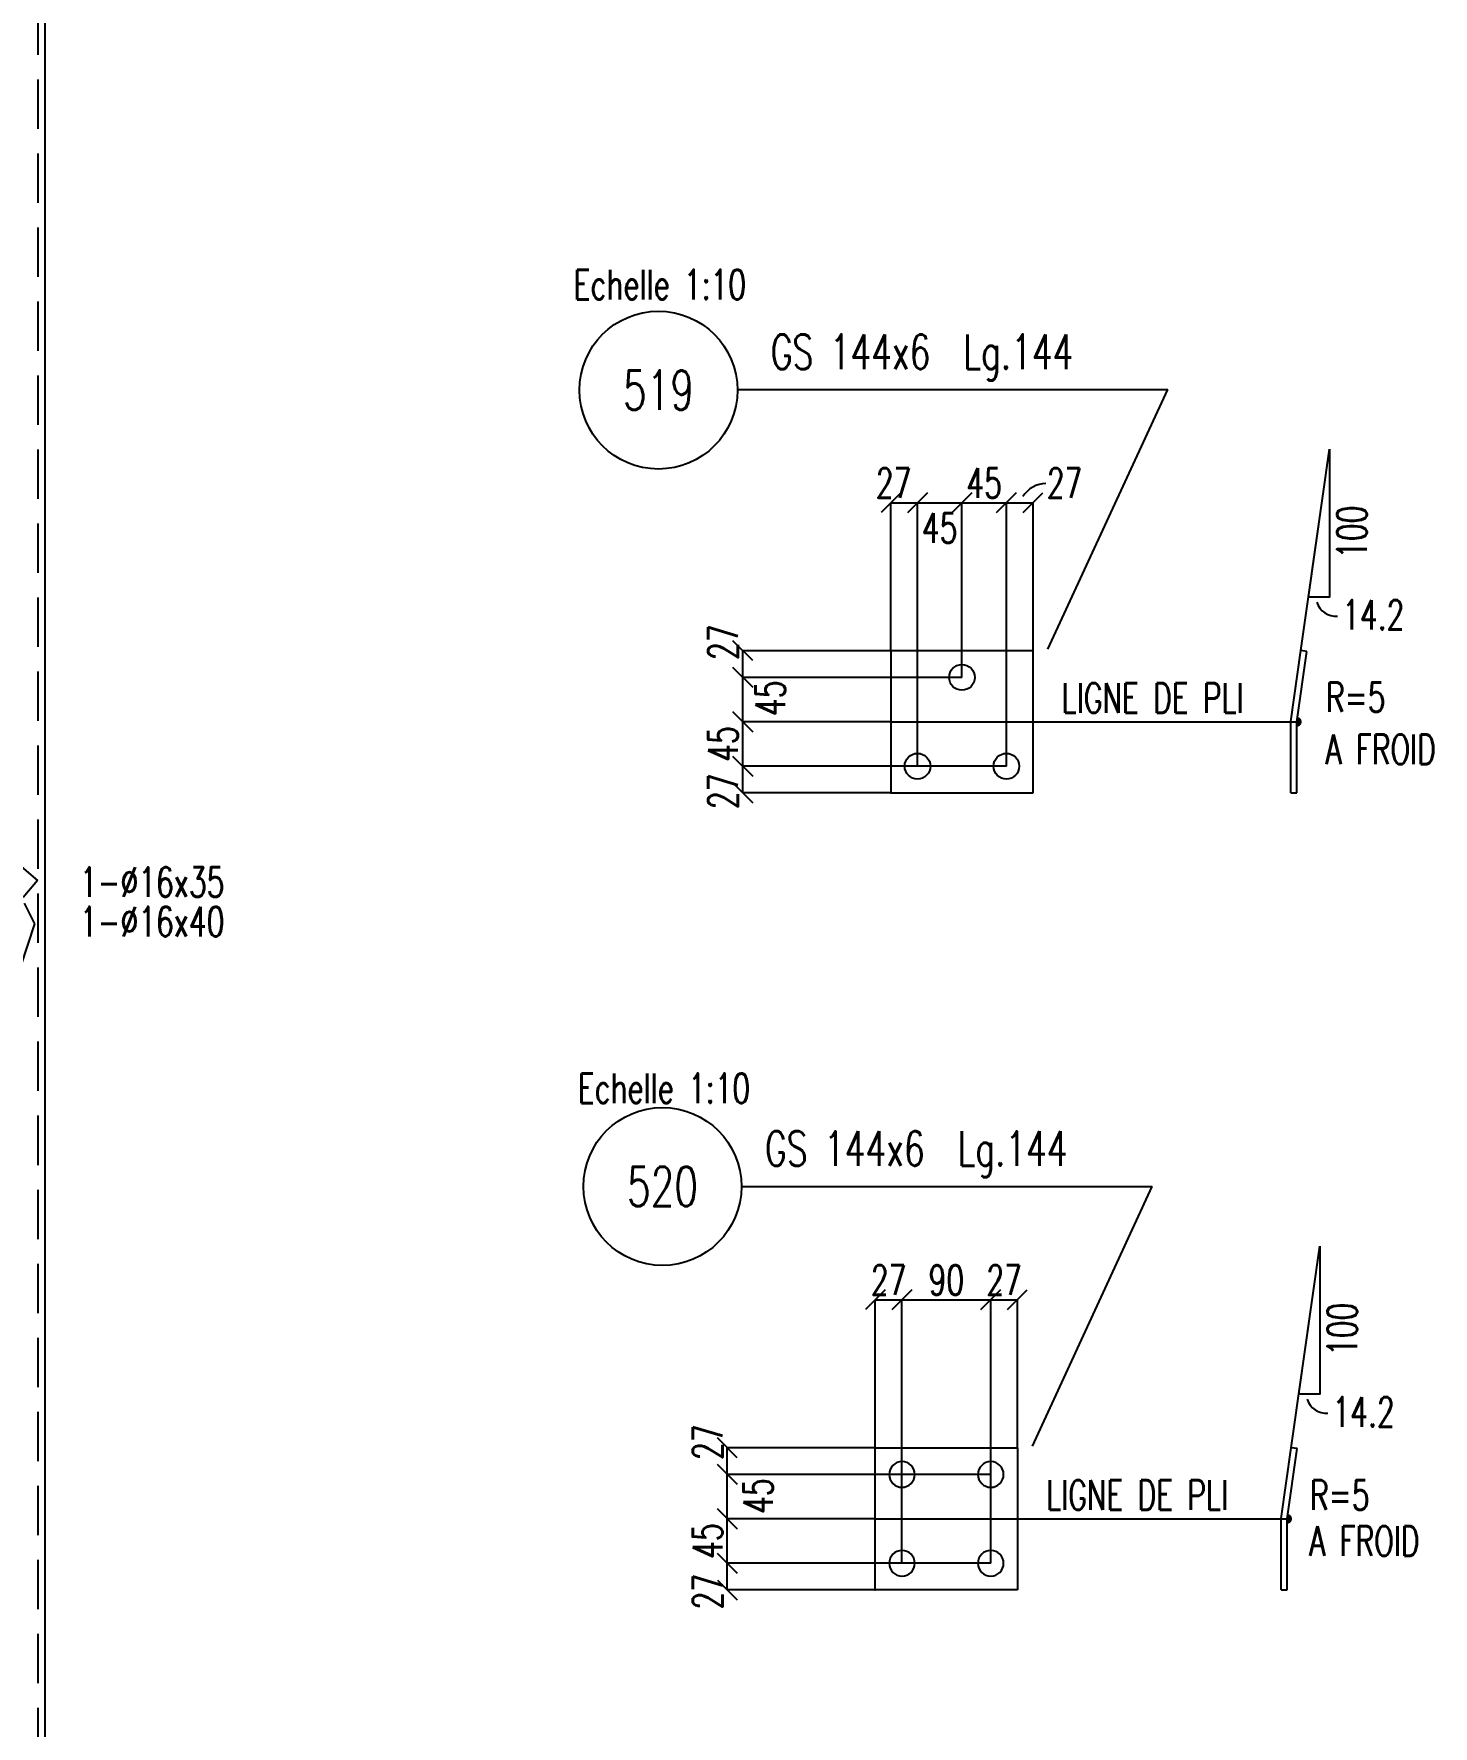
# Model space of a CAD drawing. Extents: x 142141 to 158361, y -163675 to -152190.
# Drawn here: x 152953 to 155789, y -160295 to -156865 of the extents above; entities that cross this region are included whole.
import ezdxf
from ezdxf.enums import TextEntityAlignment as Align

# ---------------------------------------------------------------- set-up
doc = ezdxf.new("R2010")
doc.units = 0
doc.header["$LTSCALE"] = 200
doc.header["$MEASUREMENT"] = 0
doc.linetypes.add('DASHED', pattern=[0.75, 0.5, -0.25])
doc.layers.get('0').update_dxf_attribs({"linetype": 'CONTINUOUS'})
doc.layers.get('DEFPOINTS').update_dxf_attribs({"linetype": 'CONTINUOUS'})
for name, color, linetype in [('ASSI', 3, 'CONTINUOUS'), ('BOLLINI_1', 7, 'CONTINUOUS'), ('FORI', 2, 'CONTINUOUS'), ('LINEA_ANG', 2, 'CONTINUOUS'), ('LINEE_PIASTRE', 2, 'CONTINUOUS'), ('LS', 7, 'CONTINUOUS'), ('PIASTRE', 5, 'CONTINUOUS'), ('PIEGA', 6, 'CONTINUOUS'), ('PIEGA_F_808_50', 7, 'CONTINUOUS'), ('SEZIONI', 6, 'CONTINUOUS'), ('TRAT-Y', 7, 'DASHED')]:
    doc.layers.add(name, color=color, linetype=linetype)
doc.styles.add('QUOTE', font='ROMANS8.SHX', dxfattribs={"width": 0.7})
doc.styles.add('RQL', font='ROMANS8.SHX', dxfattribs={"width": 0.7})
doc.styles.add('RS', font='ROMANS8.shx', dxfattribs={"width": 0.7})
doc.styles.get("Standard").update_dxf_attribs({"font": 'ROMANS8.SHX', "width": 0.7})
doc.dimstyles.new('TRATTO', dxfattribs={"dimscale": 0, "dimtxt": 60, "dimasz": 40, "dimexe": 0, "dimexo": 0, "dimgap": 10, "dimtad": 1, "dimrnd": 0.5, "dimdsep": 46, "dimtxsty": 'RS', "dimblk1": 'OBLIQUE', "dimblk2": 'OBLIQUE', "dimsah": 1, "dimcen": 0.09, "dimclrd": 2, "dimclre": 2, "dimclrt": 7, "dimadec": 0, "dimazin": 0, "dimtfac": 1, "dimtix": 1, "dimtmove": 2, "dimatfit": 3, "dimfxl": 1, "dimtolj": 1, "dimtzin": 0, "dimarcsym": 0})

# ---------------------------------------------------------------- blocks, each defined once
blk = doc.blocks.new('ASSE98')
blk.add_line((0, 0), (1, 0))
at = {"color": 7, "flags": 1}
for tag, p in [('LAV1', (3.07431, 6.82847)), ('LAV2', (3.07431, 6.49513)), ('LAV3', (3.07431, 6.1618)), ('LAV4', (3.07431, 5.82847)), ('LAV5', (3.07431, 5.49513)), ('LAV6', (3.07431, 5.1618)), ('LAV7', (3.07431, 4.82847)), ('LAV8', (3.07431, 4.49513)), ('LAV9', (3.07431, 4.1618)), ('LAV10', (3.07431, 3.82847))]:
    blk.add_attdef(tag, p, '', height=0.2, dxfattribs=at)
at = {"color": 7, "style": 'QUOTE', "width": 0.5, "flags": 1}
for tag, p in [('TI', (1.38308, 6.82731)), ('DI_S', (1.38308, 6.42178)), ('D_S', (1.38308, 6.02092)), ('E_S', (1.38308, 5.68065)), ('NFORI', (1.36454, 5.29792)), ('ALAR', (1.36349, 4.93246)), ('FAM', (1.3775, 4.54645)), ('ALA', (1.38308, 4.19257)), ('DISP2', (1.38308, 3.84971)), ('DISP1', (1.38308, 3.50686)), ('PINZAF', (1.38308, 3.164)), ('PINZAI', (1.38308, 2.82114)), ('TRP', (1.38308, 2.47829)), ('NP', (1.38308, 2.13543)), ('SV', (1.38308, 1.79257)), ('PESO', (1.38308, 1.44971)), ('QUA', (1.38308, 1.10686)), ('LUN', (1.38308, 0.764)), ('PROF', (1.38308, 0.42114)), ('POS', (1.38308, 0.07829))]:
    blk.add_attdef(tag, p, '', height=0.2, dxfattribs=at)
blk = doc.blocks.new('16')
blk.add_circle((0, 0), 1)
blk = doc.blocks.new('MRKR_98')
blk.add_point((0, 0))
at = {"color": 7, "style": 'QUOTE', "width": 0.5, "flags": 1}
for tag, p in [('TI', (3.7, 6.8)), ('NFORI', (3.7, 5.3)), ('AUX2', (3.7, 4.9)), ('FAM', (3.7, 4.5)), ('AUX1', (3.7, 4.2)), ('COMMESSA', (3.7, 3.8)), ('SPESSORE', (3.7, 2.5)), ('SV', (3.7, 1.8)), ('QUA', (3.7, 1.1)), ('DI_S', (3.7, 6.4)), ('D_S', (3.7, 6)), ('E_S', (3.7, 5.7)), ('MD', (3.7, 3.5)), ('MP', (3.7, 3.2)), ('LARGHEZZA', (3.7, 2.8)), ('NP', (3.7, 2.1)), ('PESO', (3.7, 1.4)), ('LUN', (3.7, 0.8)), ('PROF', (3.7, 0.4)), ('POS', (3.7, 0.1))]:
    blk.add_attdef(tag, p, '', height=0.2, dxfattribs=at)
at = {"color": 7, "flags": 1}
for tag, p in [('LAV1', (5.3, 6.9)), ('LAV2', (5.3, 6.5)), ('LAV3', (5.3, 6.2)), ('LAV4', (5.3, 5.9)), ('LAV5', (5.3, 5.5)), ('LAV6', (5.3, 5.2)), ('LAV7', (5.3, 4.9)), ('LAV8', (5.3, 4.5)), ('LAV9', (5.3, 4.2)), ('LAV10', (5.3, 3.9))]:
    blk.add_attdef(tag, p, '', height=0.2, dxfattribs=at)
blk = doc.blocks.new('_OBLIQUE')
at = {"color": 0, "linetype": 'ByBlock'}
blk.add_line((-0.5, -0.5), (0.5, 0.5), dxfattribs=at)
blk = doc.blocks.new('*D68')
at = {"layer": 'DEFPOINTS', "color": 0, "transparency": 16777216}
for p in [(154358.6, -159964.8), (154892.6, -159964.8), (154658.6, -160018.8)]:
    blk.add_point(p, dxfattribs=at)
at = {"layer": 'SEZIONI', "color": 2, "lineweight": -2, "transparency": 16777216}
for p, q in [((154892.6, -159964.8), (154358.6, -159964.8)), ((154358.6, -160018.8), (154358.6, -159964.8)), ((154658.6, -160018.8), (154358.6, -160018.8))]:
    blk.add_line(p, q, dxfattribs=at)
at = {"layer": 'SEZIONI', "color": 2, "lineweight": -2, "transparency": 16777216, "xscale": 40, "yscale": 40, "zscale": 40}
for p, rotation in [((154358.6, -159964.8), 90), ((154358.6, -160018.8), 270)]:
    blk.add_blockref('_OBLIQUE', p, dxfattribs=dict(at, rotation=rotation))
at = {"layer": 'SEZIONI', "color": 7, "transparency": 16777216, "insert": (154318.6, -160022.4), "char_height": 60, "attachment_point": 5, "rotation": 90, "style": 'RS'}
blk.add_mtext('\\A1;27', dxfattribs=at)
blk = doc.blocks.new('*D69')
at = {"layer": 'DEFPOINTS', "color": 0, "transparency": 16777216}
for p in [(154358.6, -159874.8), (154658.6, -159874.8), (154892.6, -159964.8)]:
    blk.add_point(p, dxfattribs=at)
at = {"layer": 'SEZIONI', "color": 2, "lineweight": -2, "transparency": 16777216}
for p, q in [((154658.6, -159874.8), (154358.6, -159874.8)), ((154358.6, -159964.8), (154358.6, -159874.8)), ((154892.6, -159964.8), (154358.6, -159964.8))]:
    blk.add_line(p, q, dxfattribs=at)
at = {"layer": 'SEZIONI', "color": 2, "lineweight": -2, "transparency": 16777216, "xscale": 40, "yscale": 40, "zscale": 40}
for p, rotation in [((154358.6, -159874.8), 90), ((154358.6, -159964.8), 270)]:
    blk.add_blockref('_OBLIQUE', p, dxfattribs=dict(at, rotation=rotation))
at = {"layer": 'SEZIONI', "color": 7, "transparency": 16777216, "insert": (154318.6, -159919.8), "char_height": 60, "attachment_point": 5, "rotation": 90, "style": 'RS'}
blk.add_mtext('\\A1;45', dxfattribs=at)
blk = doc.blocks.new('*D70')
at = {"layer": 'DEFPOINTS', "color": 0, "transparency": 16777216}
for p in [(154358.6, -159784.8), (154892.6, -159784.8), (154658.6, -159874.8)]:
    blk.add_point(p, dxfattribs=at)
at = {"layer": 'SEZIONI', "color": 2, "lineweight": -2, "transparency": 16777216}
for p, q in [((154892.6, -159784.8), (154358.6, -159784.8)), ((154358.6, -159874.8), (154358.6, -159784.8)), ((154658.6, -159874.8), (154358.6, -159874.8))]:
    blk.add_line(p, q, dxfattribs=at)
at = {"layer": 'SEZIONI', "color": 2, "lineweight": -2, "transparency": 16777216, "xscale": 40, "yscale": 40, "zscale": 40}
for p, rotation in [((154358.6, -159784.8), 90), ((154358.6, -159874.8), 270)]:
    blk.add_blockref('_OBLIQUE', p, dxfattribs=dict(at, rotation=rotation))
at = {"layer": 'SEZIONI', "color": 7, "transparency": 16777216, "insert": (154421.2, -159828.7), "char_height": 60, "attachment_point": 5, "rotation": 90, "style": 'RS'}
blk.add_mtext('\\A1;45', dxfattribs=at)
blk = doc.blocks.new('*D71')
at = {"layer": 'DEFPOINTS', "color": 0, "transparency": 16777216}
for p in [(154358.6, -159730.8), (154658.6, -159730.8), (154892.6, -159784.8)]:
    blk.add_point(p, dxfattribs=at)
at = {"layer": 'SEZIONI', "color": 2, "lineweight": -2, "transparency": 16777216}
for p, q in [((154658.6, -159730.8), (154358.6, -159730.8)), ((154358.6, -159784.8), (154358.6, -159730.8)), ((154892.6, -159784.8), (154358.6, -159784.8))]:
    blk.add_line(p, q, dxfattribs=at)
at = {"layer": 'SEZIONI', "color": 2, "lineweight": -2, "transparency": 16777216, "xscale": 40, "yscale": 40, "zscale": 40}
for p, rotation in [((154358.6, -159730.8), 90), ((154358.6, -159784.8), 270)]:
    blk.add_blockref('_OBLIQUE', p, dxfattribs=dict(at, rotation=rotation))
at = {"layer": 'SEZIONI', "color": 7, "transparency": 16777216, "insert": (154318.6, -159719.3), "char_height": 60, "attachment_point": 5, "rotation": 90, "style": 'RS'}
blk.add_mtext('\\A1;27', dxfattribs=at)
blk = doc.blocks.new('*D72')
at = {"layer": 'DEFPOINTS', "color": 0, "transparency": 16777216}
for p in [(154712.6, -159430.8), (154658.6, -159730.8), (154712.6, -159964.8)]:
    blk.add_point(p, dxfattribs=at)
at = {"layer": 'SEZIONI', "color": 2, "lineweight": -2, "transparency": 16777216}
for p, q in [((154658.6, -159730.8), (154658.6, -159430.8)), ((154658.6, -159430.8), (154712.6, -159430.8)), ((154712.6, -159964.8), (154712.6, -159430.8))]:
    blk.add_line(p, q, dxfattribs=at)
at = {"layer": 'SEZIONI', "color": 2, "lineweight": -2, "transparency": 16777216, "xscale": 40, "yscale": 40, "zscale": 40, "rotation": 180}
blk.add_blockref('_OBLIQUE', (154658.6, -159430.8), dxfattribs=at)
at = {"layer": 'SEZIONI', "color": 2, "lineweight": -2, "transparency": 16777216, "xscale": 40, "yscale": 40, "zscale": 40}
blk.add_blockref('_OBLIQUE', (154712.6, -159430.8), dxfattribs=at)
at = {"layer": 'SEZIONI', "color": 7, "transparency": 16777216, "insert": (154685.6, -159390.8), "char_height": 60, "attachment_point": 5, "style": 'RS'}
blk.add_mtext('\\A1;27', dxfattribs=at)
blk = doc.blocks.new('*D73')
at = {"layer": 'DEFPOINTS', "color": 0, "transparency": 16777216}
for p in [(154892.6, -159430.8), (154712.6, -159964.8), (154892.6, -159964.8)]:
    blk.add_point(p, dxfattribs=at)
at = {"layer": 'SEZIONI', "color": 2, "lineweight": -2, "transparency": 16777216}
for p, q in [((154712.6, -159964.8), (154712.6, -159430.8)), ((154712.6, -159430.8), (154892.6, -159430.8)), ((154892.6, -159964.8), (154892.6, -159430.8))]:
    blk.add_line(p, q, dxfattribs=at)
at = {"layer": 'SEZIONI', "color": 2, "lineweight": -2, "transparency": 16777216, "xscale": 40, "yscale": 40, "zscale": 40, "rotation": 180}
blk.add_blockref('_OBLIQUE', (154712.6, -159430.8), dxfattribs=at)
at = {"layer": 'SEZIONI', "color": 2, "lineweight": -2, "transparency": 16777216, "xscale": 40, "yscale": 40, "zscale": 40}
blk.add_blockref('_OBLIQUE', (154892.6, -159430.8), dxfattribs=at)
at = {"layer": 'SEZIONI', "color": 7, "transparency": 16777216, "insert": (154802.6, -159390.8), "char_height": 60, "attachment_point": 5, "style": 'RS'}
blk.add_mtext('\\A1;90', dxfattribs=at)
blk = doc.blocks.new('*D74')
at = {"layer": 'DEFPOINTS', "color": 0, "transparency": 16777216}
for p in [(154946.6, -159430.8), (154946.6, -159730.8), (154892.6, -159964.8)]:
    blk.add_point(p, dxfattribs=at)
at = {"layer": 'SEZIONI', "color": 2, "lineweight": -2, "transparency": 16777216}
for p, q in [((154892.6, -159964.8), (154892.6, -159430.8)), ((154892.6, -159430.8), (154946.6, -159430.8)), ((154946.6, -159730.8), (154946.6, -159430.8))]:
    blk.add_line(p, q, dxfattribs=at)
at = {"layer": 'SEZIONI', "color": 2, "lineweight": -2, "transparency": 16777216, "xscale": 40, "yscale": 40, "zscale": 40, "rotation": 180}
blk.add_blockref('_OBLIQUE', (154892.6, -159430.8), dxfattribs=at)
at = {"layer": 'SEZIONI', "color": 2, "lineweight": -2, "transparency": 16777216, "xscale": 40, "yscale": 40, "zscale": 40}
blk.add_blockref('_OBLIQUE', (154946.6, -159430.8), dxfattribs=at)
at = {"layer": 'SEZIONI', "color": 7, "transparency": 16777216, "insert": (154919.6, -159390.8), "char_height": 60, "attachment_point": 5, "style": 'RS'}
blk.add_mtext('\\A1;27', dxfattribs=at)
blk = doc.blocks.new('xxx')
blk.add_circle((0, 0), 8)
at = {"color": 3, "style": 'RQL', "width": 0.7}
blk.add_attdef('POS', text='', height=4, dxfattribs=at).set_placement((0, 0), align=Align.MIDDLE)
at = {"style": 'RQL', "width": 0.7, "flags": 1}
for tag, p in [('POS1', (-0.39, -5.42)), ('TIPO', (-0.39, -8.66))]:
    blk.add_attdef(tag, p, '', height=2, dxfattribs=at)
blk = doc.blocks.new('*D75')
at = {"layer": 'DEFPOINTS', "color": 0, "transparency": 16777216}
for p in [(154390.2, -158349.5), (154924.2, -158349.5), (154690.2, -158403.5)]:
    blk.add_point(p, dxfattribs=at)
at = {"layer": 'SEZIONI', "color": 2, "lineweight": -2, "transparency": 16777216}
for p, q in [((154924.2, -158349.5), (154390.2, -158349.5)), ((154390.2, -158403.5), (154390.2, -158349.5)), ((154690.2, -158403.5), (154390.2, -158403.5))]:
    blk.add_line(p, q, dxfattribs=at)
at = {"layer": 'SEZIONI', "color": 2, "lineweight": -2, "transparency": 16777216, "xscale": 40, "yscale": 40, "zscale": 40}
for p, rotation in [((154390.2, -158349.5), 90), ((154390.2, -158403.5), 270)]:
    blk.add_blockref('_OBLIQUE', p, dxfattribs=dict(at, rotation=rotation))
at = {"layer": 'SEZIONI', "color": 7, "transparency": 16777216, "insert": (154350.2, -158400.5), "char_height": 60, "attachment_point": 5, "rotation": 90, "style": 'RS'}
blk.add_mtext('\\A1;27', dxfattribs=at)
blk = doc.blocks.new('*D76')
at = {"layer": 'DEFPOINTS', "color": 0, "transparency": 16777216}
for p in [(154390.2, -158259.5), (154690.2, -158259.5), (154924.2, -158349.5)]:
    blk.add_point(p, dxfattribs=at)
at = {"layer": 'SEZIONI', "color": 2, "lineweight": -2, "transparency": 16777216}
for p, q in [((154690.2, -158259.5), (154390.2, -158259.5)), ((154390.2, -158349.5), (154390.2, -158259.5)), ((154924.2, -158349.5), (154390.2, -158349.5))]:
    blk.add_line(p, q, dxfattribs=at)
at = {"layer": 'SEZIONI', "color": 2, "lineweight": -2, "transparency": 16777216, "xscale": 40, "yscale": 40, "zscale": 40}
for p, rotation in [((154390.2, -158259.5), 90), ((154390.2, -158349.5), 270)]:
    blk.add_blockref('_OBLIQUE', p, dxfattribs=dict(at, rotation=rotation))
at = {"layer": 'SEZIONI', "color": 7, "transparency": 16777216, "insert": (154350.2, -158304.5), "char_height": 60, "attachment_point": 5, "rotation": 90, "style": 'RS'}
blk.add_mtext('\\A1;45', dxfattribs=at)
blk = doc.blocks.new('*D77')
at = {"layer": 'DEFPOINTS', "color": 0, "transparency": 16777216}
for p in [(154390.2, -158169.5), (154834.2, -158169.5), (154690.2, -158259.5)]:
    blk.add_point(p, dxfattribs=at)
at = {"layer": 'SEZIONI', "color": 2, "lineweight": -2, "transparency": 16777216}
for p, q in [((154834.2, -158169.5), (154390.2, -158169.5)), ((154390.2, -158259.5), (154390.2, -158169.5)), ((154690.2, -158259.5), (154390.2, -158259.5))]:
    blk.add_line(p, q, dxfattribs=at)
at = {"layer": 'SEZIONI', "color": 2, "lineweight": -2, "transparency": 16777216, "xscale": 40, "yscale": 40, "zscale": 40}
for p, rotation in [((154390.2, -158169.5), 90), ((154390.2, -158259.5), 270)]:
    blk.add_blockref('_OBLIQUE', p, dxfattribs=dict(at, rotation=rotation))
at = {"layer": 'SEZIONI', "color": 7, "transparency": 16777216, "insert": (154445.9, -158211.9), "char_height": 60, "attachment_point": 5, "rotation": 90, "style": 'RS'}
blk.add_mtext('\\A1;45', dxfattribs=at)
blk = doc.blocks.new('*D78')
at = {"layer": 'DEFPOINTS', "color": 0, "transparency": 16777216}
for p in [(154390.2, -158115.5), (154690.2, -158115.5), (154834.2, -158169.5)]:
    blk.add_point(p, dxfattribs=at)
at = {"layer": 'SEZIONI', "color": 2, "lineweight": -2, "transparency": 16777216}
for p, q in [((154690.2, -158115.5), (154390.2, -158115.5)), ((154390.2, -158169.5), (154390.2, -158115.5)), ((154834.2, -158169.5), (154390.2, -158169.5))]:
    blk.add_line(p, q, dxfattribs=at)
at = {"layer": 'SEZIONI', "color": 2, "lineweight": -2, "transparency": 16777216, "xscale": 40, "yscale": 40, "zscale": 40}
for p, rotation in [((154390.2, -158115.5), 90), ((154390.2, -158169.5), 270)]:
    blk.add_blockref('_OBLIQUE', p, dxfattribs=dict(at, rotation=rotation))
at = {"layer": 'SEZIONI', "color": 7, "transparency": 16777216, "insert": (154350.2, -158098.2), "char_height": 60, "attachment_point": 5, "rotation": 90, "style": 'RS'}
blk.add_mtext('\\A1;27', dxfattribs=at)
blk = doc.blocks.new('*D79')
at = {"layer": 'DEFPOINTS', "color": 0, "transparency": 16777216}
for p in [(154744.2, -157815.5), (154690.2, -158115.5), (154744.2, -158349.5)]:
    blk.add_point(p, dxfattribs=at)
at = {"layer": 'SEZIONI', "color": 2, "lineweight": -2, "transparency": 16777216}
for p, q in [((154690.2, -158115.5), (154690.2, -157815.5)), ((154690.2, -157815.5), (154744.2, -157815.5)), ((154744.2, -158349.5), (154744.2, -157815.5))]:
    blk.add_line(p, q, dxfattribs=at)
at = {"layer": 'SEZIONI', "color": 2, "lineweight": -2, "transparency": 16777216, "xscale": 40, "yscale": 40, "zscale": 40, "rotation": 180}
blk.add_blockref('_OBLIQUE', (154690.2, -157815.5), dxfattribs=at)
at = {"layer": 'SEZIONI', "color": 2, "lineweight": -2, "transparency": 16777216, "xscale": 40, "yscale": 40, "zscale": 40}
blk.add_blockref('_OBLIQUE', (154744.2, -157815.5), dxfattribs=at)
at = {"layer": 'SEZIONI', "color": 7, "transparency": 16777216, "insert": (154695.6, -157775.5), "char_height": 60, "attachment_point": 5, "style": 'RS'}
blk.add_mtext('\\A1;27', dxfattribs=at)
blk = doc.blocks.new('*D80')
at = {"layer": 'DEFPOINTS', "color": 0, "transparency": 16777216}
for p in [(154834.2, -157815.5), (154834.2, -158169.5), (154744.2, -158349.5)]:
    blk.add_point(p, dxfattribs=at)
at = {"layer": 'SEZIONI', "color": 2, "lineweight": -2, "transparency": 16777216}
for p, q in [((154744.2, -158349.5), (154744.2, -157815.5)), ((154744.2, -157815.5), (154834.2, -157815.5)), ((154834.2, -158169.5), (154834.2, -157815.5))]:
    blk.add_line(p, q, dxfattribs=at)
at = {"layer": 'SEZIONI', "color": 2, "lineweight": -2, "transparency": 16777216, "xscale": 40, "yscale": 40, "zscale": 40, "rotation": 180}
blk.add_blockref('_OBLIQUE', (154744.2, -157815.5), dxfattribs=at)
at = {"layer": 'SEZIONI', "color": 2, "lineweight": -2, "transparency": 16777216, "xscale": 40, "yscale": 40, "zscale": 40}
blk.add_blockref('_OBLIQUE', (154834.2, -157815.5), dxfattribs=at)
at = {"layer": 'SEZIONI', "color": 7, "transparency": 16777216, "insert": (154789.2, -157866.8), "char_height": 60, "attachment_point": 5, "style": 'RS'}
blk.add_mtext('\\A1;45', dxfattribs=at)
blk = doc.blocks.new('*D81')
at = {"layer": 'DEFPOINTS', "color": 0, "transparency": 16777216}
for p in [(154924.2, -157815.5), (154834.2, -158169.5), (154924.2, -158349.5)]:
    blk.add_point(p, dxfattribs=at)
at = {"layer": 'SEZIONI', "color": 2, "lineweight": -2, "transparency": 16777216}
for p, q in [((154834.2, -158169.5), (154834.2, -157815.5)), ((154834.2, -157815.5), (154924.2, -157815.5)), ((154924.2, -158349.5), (154924.2, -157815.5))]:
    blk.add_line(p, q, dxfattribs=at)
at = {"layer": 'SEZIONI', "color": 2, "lineweight": -2, "transparency": 16777216, "xscale": 40, "yscale": 40, "zscale": 40, "rotation": 180}
blk.add_blockref('_OBLIQUE', (154834.2, -157815.5), dxfattribs=at)
at = {"layer": 'SEZIONI', "color": 2, "lineweight": -2, "transparency": 16777216, "xscale": 40, "yscale": 40, "zscale": 40}
blk.add_blockref('_OBLIQUE', (154924.2, -157815.5), dxfattribs=at)
at = {"layer": 'SEZIONI', "color": 7, "transparency": 16777216, "insert": (154879.2, -157775.5), "char_height": 60, "attachment_point": 5, "style": 'RS'}
blk.add_mtext('\\A1;45', dxfattribs=at)
blk = doc.blocks.new('*D82')
at = {"layer": 'DEFPOINTS', "color": 0, "transparency": 16777216}
for p in [(154978.2, -157815.5), (154978.2, -158115.5), (154924.2, -158349.5)]:
    blk.add_point(p, dxfattribs=at)
at = {"layer": 'SEZIONI', "color": 2, "lineweight": -2, "transparency": 16777216}
for p, q in [((154924.2, -158349.5), (154924.2, -157815.5)), ((154924.2, -157815.5), (154978.2, -157815.5)), ((154978.2, -158115.5), (154978.2, -157815.5))]:
    blk.add_line(p, q, dxfattribs=at)
at = {"layer": 'SEZIONI', "color": 2, "lineweight": -2, "transparency": 16777216, "xscale": 40, "yscale": 40, "zscale": 40, "rotation": 180}
blk.add_blockref('_OBLIQUE', (154924.2, -157815.5), dxfattribs=at)
at = {"layer": 'SEZIONI', "color": 2, "lineweight": -2, "transparency": 16777216, "xscale": 40, "yscale": 40, "zscale": 40}
blk.add_blockref('_OBLIQUE', (154978.2, -157815.5), dxfattribs=at)
at = {"layer": 'SEZIONI', "color": 7, "transparency": 16777216, "insert": (155042.1, -157775.5), "char_height": 60, "attachment_point": 5, "style": 'RS'}
blk.add_mtext('\\A1;27', dxfattribs=at)
blk = doc.blocks.new('LPIEGA')
at = {"color": 0, "linetype": 'ByBlock'}
blk.add_line((0, 0), (1, 0), dxfattribs=at)
at = {"color": 0}
for tag, p in [('VUOTO3', (1, 13)), ('VUOTO2', (1, 11)), ('VUOTO1', (1, 9))]:
    blk.add_attdef(tag, p, '', height=1, dxfattribs=at)
at = {"color": 0, "flags": 1}
for tag, p in [('ANG_PIE', (1, 7)), ('INC_PIE', (1, 5)), ('CF', (1, 3)), ('RAGGIO', (1, 1))]:
    blk.add_attdef(tag, p, '', height=1, dxfattribs=at)
blk = doc.blocks.new('bull')
at = {"style": 'RS', "width": 0.7, "flags": 1}
for tag, p in [('NN', (-12.25, 0)), ('DIAMETRO', (0, -4.86)), ('SERRAGGIO', (0, -9.71)), ('LUNGHEZZA', (0, -14.57)), ('NB', (0, -19.43)), ('TIPO', (0, -24.12)), ('EL', (-0.14, -29))]:
    blk.add_attdef(tag, p, '', height=3, dxfattribs=at)
at = {"style": 'RS', "width": 0.7}
blk.add_attdef('BULLONE', (0, 0), '', height=3, dxfattribs=at)

msp = doc.modelspace()

# ---------------------------------------------------------------- linework, layer by layer
at = {"layer": 'LINEA_ANG'}
for p, q in [((152976.11, -161257.664), (152976.11, -152195.664)), ((152063.842, -157819.258), (152960.93, -158581.204)), ((152960.93, -158581.204), (152931.799, -158615.502)), ((152955.62, -158669.03), (152934.428, -158627.079)), ((152927.793, -158753.669), (152955.62, -158669.03))]:
    msp.add_line(p, q, dxfattribs=at)
at = {"layer": 'LINEE_PIASTRE'}
for p, q in [((154978.185, -158115.45), (154690.185, -158115.45)), ((154690.185, -158115.45), (154690.185, -158403.45)), ((154978.185, -158403.45), (154978.185, -158115.45)), ((154690.185, -158403.45), (154978.185, -158403.45)), ((154658.621, -159730.812), (154946.621, -159730.812)), ((154658.621, -160018.812), (154658.621, -159730.812)), ((154946.621, -159730.812), (154946.621, -160018.812)), ((154946.621, -160018.812), (154658.621, -160018.812))]:
    msp.add_line(p, q, dxfattribs=at)
at = {"layer": 'LS', "color": 6}
for p, q in [((154379.175, -157585.816), (155251.108, -157585.816)), ((155520.912, -158115.193), (155564.706, -157806.786)), ((154387.276, -159201.178), (155219.544, -159201.178)), ((155501.348, -159730.556), (155545.141, -159422.148))]:
    msp.add_line(p, q, dxfattribs=at)
for points in [[(155008.507, -158112.296), (155251.108, -157585.816)], [(154976.942, -159727.658), (155219.544, -159201.178)]]:
    msp.add_lwpolyline(points, dxfattribs=at)
for points in [[(155578.906, -157706.786), (155578.906, -158006.786), (155536.306, -158006.786)], [(155559.341, -159322.148), (155559.341, -159622.148), (155516.741, -159622.148)]]:
    msp.add_lwpolyline(points, close=True, dxfattribs=at)
msp.add_arc((155006.293, -157833.953), 57.635, 91.94806, 147.406825, dxfattribs=at)
at = {"layer": 'PIEGA'}
for p, q in [((154690.185, -158259.45), (154978.185, -158259.45)), ((154658.621, -159874.812), (154946.621, -159874.812))]:
    msp.add_line(p, q, dxfattribs=at)
at = {"layer": 'SEZIONI', "color": 2}
for p, q in [((155500.548, -158258.602), (155520.912, -158115.193)), ((155512.548, -158259.45), (155532.793, -158116.88)), ((155532.793, -158116.88), (155520.912, -158115.193)), ((155500.548, -158403.45), (155500.548, -158258.602)), ((155512.548, -158403.45), (155512.548, -158259.45)), ((155500.548, -158403.45), (155512.548, -158403.45)), ((155480.983, -159873.965), (155501.348, -159730.556)), ((155492.983, -159874.812), (155513.228, -159732.243)), ((155513.228, -159732.243), (155501.348, -159730.556)), ((155480.983, -160018.812), (155480.983, -159873.965)), ((155492.983, -160018.812), (155492.983, -159874.812)), ((155480.983, -160018.812), (155492.983, -160018.812))]:
    msp.add_line(p, q, dxfattribs=at)
at = {"layer": 'SEZIONI'}
for p, q in [((154978.185, -158259.45), (155512.548, -158259.45)), ((154946.621, -159874.812), (155492.983, -159874.812))]:
    msp.add_line(p, q, dxfattribs=at)
at = {"layer": 'SEZIONI', "const_width": 9.75}
for points in [[(155512.548, -158264.575, 0.41421356), (155517.673, -158259.45, 0.37347708), (155513.269, -158254.376, 0.37347708)], [(155492.983, -159879.937, 0.41421356), (155498.108, -159874.812, 0.37347708), (155493.704, -159869.738, 0.37347708)]]:
    msp.add_lwpolyline(points, format="xyb", dxfattribs=at)
at = {"layer": 'SEZIONI'}
for centre in [(155592.835, -158003.515), (155573.27, -159618.878)]:
    msp.add_arc(centre, 42.067, 198.934408, 273.575584, dxfattribs=at)
at = {"layer": 'TRAT-Y'}
msp.add_line((152962.11, -161257.664), (152962.11, -152195.664), dxfattribs=at)

# ---------------------------------------------------------------- block references
at = {"layer": 'ASSI', "xscale": 9062, "rotation": 90.00000000000037}
msp.add_blockref('ASSE98', (152976.11, -161257.664), dxfattribs=at)
at = {"layer": 'BOLLINI_1', "xscale": 20, "yscale": 20, "zscale": 20}
for p, values in [((154219.182, -157587.284), {'POS': '519'}), ((154227.276, -159201.178), {'POS': '520'})]:
    msp.add_blockref('xxx', p, dxfattribs=at).add_auto_attribs(values)
at = {"layer": 'FORI', "xscale": 26, "yscale": 26, "zscale": 26}
msp.add_blockref('16', (154834.185, -158169.45), dxfattribs=at)
at = {"layer": 'FORI', "yscale": 26, "zscale": 26}
for p, xscale, rotation in [((154744.185, -158349.45), 26, 45.00000000000658), ((154924.185, -158349.45), 26, 45.00000000000658), ((154712.621, -159784.812), -26, 134.9999999999983), ((154892.621, -159784.812), -26, 134.9999999999983), ((154712.621, -159964.812), -26, 134.9999999999983), ((154892.621, -159964.812), -26, 134.9999999999983)]:
    msp.add_blockref('16', p, dxfattribs=dict(at, xscale=xscale, rotation=rotation))
at = {"layer": 'LS', "color": 7, "xscale": 20, "yscale": 20, "zscale": 20}
for p, values in [((153046.314, -158614.346), {'BULLONE': '1-%%c16x35                '}), ((153046.314, -158694.346), {'BULLONE': '1-%%c16x40                '})]:
    msp.add_blockref('bull', p, dxfattribs=at).add_auto_attribs(values)
at = {"layer": 'PIASTRE'}
ref = msp.add_blockref('MRKR_98', (154690.185, -158403.45), dxfattribs=dict(at, xscale=2, yscale=2, zscale=2))
ref.add_attrib('PROF', 'GS 144x6  Lg.144', (154446.716, -157544.522), dxfattribs={"layer": '0', "color": 2, "height": 70, "style": 'RS', "width": 0.7})
ref = msp.add_blockref('MRKR_98', (154658.621, -160018.812), dxfattribs=dict(at, xscale=2, yscale=2, zscale=2))
ref.add_attrib('PROF', 'GS 144x6  Lg.144', (154435.07, -159159.187), dxfattribs={"layer": '0', "color": 2, "height": 70, "style": 'RS', "width": 0.7})
at = {"layer": 'PIEGA_F_808_50'}
ref = msp.add_blockref('LPIEGA', (154690.185, -158259.45), dxfattribs=dict(at, xscale=288, zscale=288))
ref.add_attrib('RAGGIO', 'R=5', (155571.929, -158239.606), dxfattribs={"layer": '0', "color": 7, "height": 60, "style": 'RS', "width": 0.7})
ref.add_attrib('CF', 'A FROID', (155571.21, -158345.218), dxfattribs={"layer": '0', "color": 7, "height": 60, "style": 'RS', "width": 0.7})
ref = msp.add_blockref('LPIEGA', (154658.621, -159874.812), dxfattribs=dict(at, xscale=288, zscale=288))
ref.add_attrib('RAGGIO', 'R=5', (155539.667, -159856.714), dxfattribs={"layer": '0', "color": 7, "height": 60, "style": 'RS', "width": 0.7})
ref.add_attrib('CF', 'A FROID', (155538.235, -159949.711), dxfattribs={"layer": '0', "color": 7, "height": 60, "style": 'RS', "width": 0.7})

# ---------------------------------------------------------------- texts
at = {"color": 7, "style": 'RS', "width": 0.7}
for p in [(155036.314, -158241.122), (155004.749, -159856.484)]:
    msp.add_text('LIGNE DE PLI', height=60, dxfattribs=at).set_placement(p)
at = {"layer": 'LS', "color": 7, "style": 'RS', "width": 0.7}
for p in [(154047.483, -157403.311), (154055.882, -159032.102)]:
    msp.add_text('Echelle 1:10', height=60, dxfattribs=at).set_placement(p)
for p in [(155624.396, -157875.445), (155604.831, -159490.808)]:
    msp.add_text('100', height=60, rotation=90, dxfattribs=at).set_placement(p, align=Align.MIDDLE)
for p in [(155667.715, -158042.666), (155648.15, -159658.028)]:
    msp.add_text('14.2', height=60, dxfattribs=at).set_placement(p, align=Align.MIDDLE)

# ---------------------------------------------------------------- dimensions: what is measured, and where the dimension line sits
at = {"layer": 'SEZIONI'}
for base, p1, p2, text, picture, middle in [((154744.185, -157815.45), (154690.185, -158115.45), (154744.185, -158349.45), '27', '*D79', (154695.648, -157775.45)), ((154978.185, -157815.45), (154924.185, -158349.45), (154978.185, -158115.45), '27', '*D82', (155042.082, -157775.45)), ((154834.185, -157815.45), (154744.185, -158349.45), (154834.185, -158169.45), '45', '*D80', (154789.185, -157866.755)), ((154712.621, -159430.812), (154658.621, -159730.812), (154712.621, -159964.812), '27', '*D72', (154685.621, -159390.812)), ((154946.621, -159430.812), (154892.621, -159964.812), (154946.621, -159730.812), '27', '*D74', (154919.621, -159390.812))]:
    dim = msp.add_linear_dim(base=base, p1=p1, p2=p2, text=text, dimstyle='TRATTO', override={"dimscale": 1}, dxfattribs=at)
    dim.commit()
    dim.dimension.update_dxf_attribs({"geometry": picture, "text_midpoint": middle, "dimtype": 160})
for base, p1, p2, text, picture, middle in [((154924.185, -157815.45), (154834.185, -158169.45), (154924.185, -158349.45), '45', '*D81', (154879.185, -157775.45)), ((154892.621, -159430.812), (154712.621, -159964.812), (154892.621, -159964.812), '90', '*D73', (154802.621, -159390.812))]:
    dim = msp.add_linear_dim(base=base, p1=p1, p2=p2, text=text, dimstyle='TRATTO', override={"dimscale": 1}, dxfattribs=at)
    dim.commit()
    dim.dimension.update_dxf_attribs({"geometry": picture, "text_midpoint": middle})
for base, p1, p2, text, picture, middle in [((154390.185, -158115.45), (154834.185, -158169.45), (154690.185, -158115.45), '27', '*D78', (154350.185, -158098.174)), ((154390.185, -158169.45), (154690.185, -158259.45), (154834.185, -158169.45), '45', '*D77', (154445.933, -158211.918)), ((154390.185, -158349.45), (154690.185, -158403.45), (154924.185, -158349.45), '27', '*D75', (154350.185, -158400.475)), ((154358.621, -159730.812), (154892.621, -159784.812), (154658.621, -159730.812), '27', '*D71', (154318.621, -159719.295)), ((154358.621, -159784.812), (154658.621, -159874.812), (154892.621, -159784.812), '45', '*D70', (154421.244, -159828.654)), ((154358.621, -159964.812), (154658.621, -160018.812), (154892.621, -159964.812), '27', '*D68', (154318.621, -160022.387))]:
    dim = msp.add_linear_dim(base=base, p1=p1, p2=p2, angle=90, text=text, dimstyle='TRATTO', override={"dimscale": 1}, dxfattribs=at)
    dim.commit()
    dim.dimension.update_dxf_attribs({"geometry": picture, "text_midpoint": middle, "dimtype": 160})
for base, p1, p2, picture, middle in [((154390.185, -158259.45), (154924.185, -158349.45), (154690.185, -158259.45), '*D76', (154350.185, -158304.45)), ((154358.621, -159874.812), (154892.621, -159964.812), (154658.621, -159874.812), '*D69', (154318.621, -159919.812))]:
    dim = msp.add_linear_dim(base=base, p1=p1, p2=p2, angle=90, text='45', dimstyle='TRATTO', override={"dimscale": 1}, dxfattribs=at)
    dim.commit()
    dim.dimension.update_dxf_attribs({"geometry": picture, "text_midpoint": middle})

doc.saveas('drawing.dxf')
